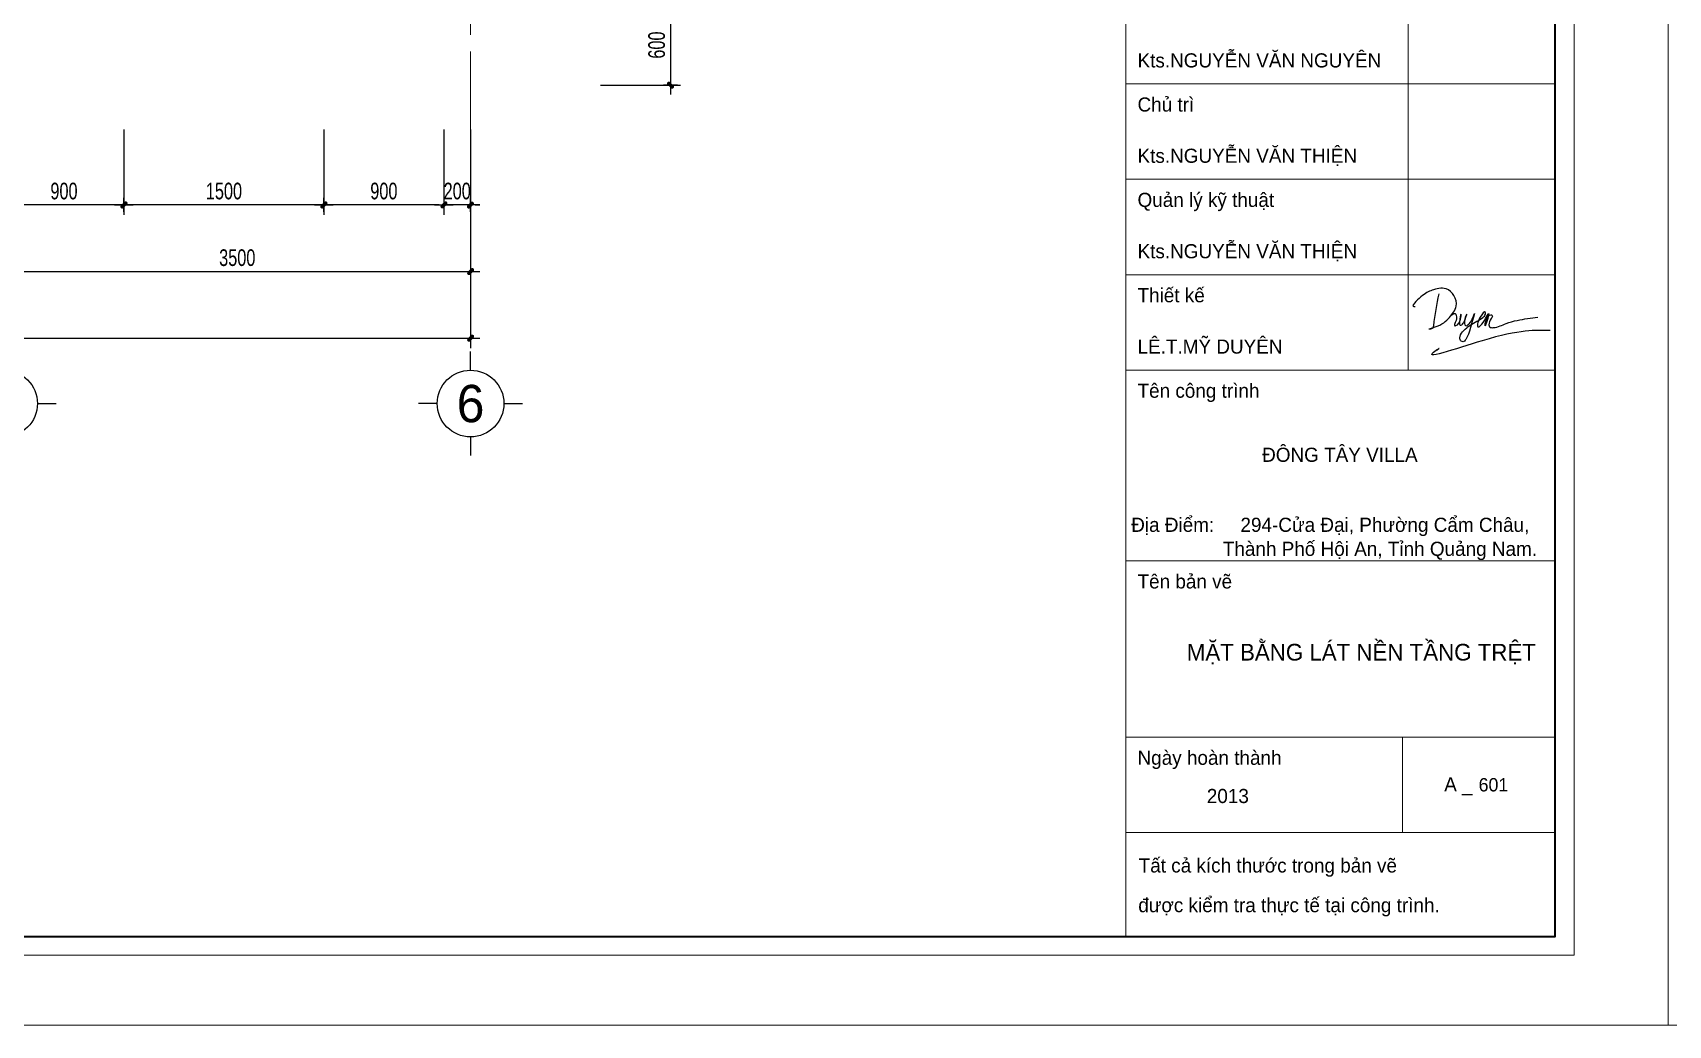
# Model space of a CAD drawing. Header units: inches. Extents: x 88947 to 296847, y 35049 to 161062.
# Drawn here: x 136076 to 148347, y 77053 to 84502 of the extents above; entities that cross this region are included whole.
import ezdxf
from ezdxf.enums import TextEntityAlignment as Align

# ---------------------------------------------------------------- set-up
doc = ezdxf.new("R2010")
doc.units = ezdxf.units.IN
doc.header["$MEASUREMENT"] = 0
doc.header["$PDMODE"] = 1
doc.linetypes.add('ACAD_ISO03W100', pattern=[30, 12, -18])
doc.linetypes.add('CENTER', pattern=[50.8, 31.75, -6.35, 6.35, -6.35])
for name, color, linetype, lineweight in [('0.15', 175, 'Continuous', 20), ('A-Dims', 145, 'Continuous', 25), ('A-Text', 30, 'Continuous', 9), ('A-Wall', 2, 'Continuous', 35), ('DIM', 7, 'Continuous', 25), ('GHICHU', 40, 'Continuous', 18), ('KHUNG 2', 144, 'Continuous', 18), ('NETMANH', 192, 'Continuous', 18), ('TRUC', 252, 'ACAD_ISO03W100', 13)]:
    doc.layers.add(name, color=color, linetype=linetype, lineweight=lineweight)
doc.layers.add('text', color=2, linetype='Continuous')
doc.styles.add('FRANKO', font='VFRANKO.TTF')
doc.styles.add('VHELVEN', font='VHELVEN.TTF')
doc.styles.add('VNI-HELVE-CONDENSE', font='VNARIAL.TTF', dxfattribs={"width": 0.7})
doc.dimstyles.new('TAS-100', dxfattribs={"dimscale": 50, "dimtxt": 2.5, "dimasz": 0.7, "dimexe": 1.5, "dimexo": 1.5, "dimgap": 0.8, "dimtad": 1, "dimdec": 0, "dimzin": 3, "dimdsep": 46, "dimtxsty": 'VNI-HELVE-CONDENSE', "dimblk": 'TICK', "dimcen": 2.5, "dimclrt": 71, "dimazin": 2, "dimtfac": 0.75, "dimtdec": 0, "dimtix": 1, "dimtmove": 2, "dimatfit": 2, "dimldrblk": 'TICK123', "dimfxl": 1.5, "dimtolj": 1, "dimtzin": 0, "dimarcsym": 0})

# ---------------------------------------------------------------- blocks, each defined once
blk = doc.blocks.new('A$C22DF5D2D')
for points in [[(-10, 1159), (-123, 479), (-148, 421), (-212, 409), (-104, 451), (219, 660), (363, 901), (147, 1267), (-150, 1235), (-388, 1094), (-537, 889), (-506, 892)], [(255, 700), (290, 728), (339, 743), (363, 705), (341, 552), (331, 483), (357, 485), (464, 729), (431, 561), (448, 495), (513, 535), (530, 566), (588, 726), (535, 529), (559, 486), (639, 526), (747, 742), (622, 304), (565, 189), (507, 143), (444, 188), (443, 257), (521, 382), (803, 578), (926, 655), (981, 729), (981, 766), (870, 665), (831, 456), (904, 515), (1051, 736), (976, 480), (1094, 717), (1127, 703), (1105, 634), (1056, 499), (1066, 460), (1148, 442), (1421, 530), (1656, 597), (2094, 666)], [(2356, 378), (916, 165), (-61, -39), (0, 0), (-61, -39)]]:
    blk.add_spline(points, degree=3)
blk = doc.blocks.new('khung ten')
at = {"layer": '0.15', "ltscale": 0.7}
blk.add_line((301249, -213090), (305804, -213090), dxfattribs=at)
at = {"layer": 'A-Wall', "ltscale": 0.7}
blk.add_lwpolyline([(267204, -219099), (305804, -219099), (305804, -190799), (267204, -190799)], close=True, dxfattribs=at)
at = {"layer": 'KHUNG 2', "ltscale": 0.7}
for p, q in [((301249, -219099), (301249, -190799)), ((304246, -213090), (304246, -209041)), ((301249, -210053), (305804, -210053)), ((301249, -211065), (305804, -211065)), ((301249, -212078), (305804, -212078)), ((301249, -213090), (305804, -213090)), ((301249, -215115), (305804, -215115)), ((301249, -216986), (305804, -216986)), ((304185, -217998), (304185, -216986)), ((301249, -217998), (305804, -217998))]:
    blk.add_line(p, q, dxfattribs=at)
blk.add_lwpolyline([(267004, -219299), (306004, -219299), (306004, -190599), (267004, -190599)], close=True, dxfattribs=at)
at = {"layer": 'NETMANH', "ltscale": 0.7}
blk.add_lwpolyline([(265004, -220042), (307004, -220042), (307004, -190342), (265004, -190342)], close=True, dxfattribs=at)
at = {"layer": 'text', "linetype": 'Continuous', "xscale": 0.5, "yscale": 0.5, "zscale": 0.5}
blk.add_blockref('A$C22DF5D2D', (304573, -212860), dxfattribs=at)
at = {"layer": 'text', "linetype": 'Continuous', "style": 'FRANKO'}
for s, p in [('Kts.NGUYEÃN VAÊN NGUYEÂN', (301373, -209878)), ('Chuû trì', (301373, -210346)), ('Kts.NGUYEÃN VAÊN THIEÄN', (301373, -210890)), ('Quaûn lyù kyõ thuaät', (301373, -211358)), ('Kts.NGUYEÃN VAÊN THIEÄN', (301373, -211903)), ('Thieát keá', (301373, -212370)), ('LEÂ.T.MYÕ DUYEÂN', (301373, -212915)), ('Teân coâng trình', (301373, -213383)), ('ÑOÂNG TAÂY VILLA', (302695, -214063)), ('Ñòa Ñieåm:     294-Cöûa Ñaïi, Phöôøng Caåm Chaâu, ', (301306, -214806)), ('Thaønh Phoá Hoäi An, Tænh Quaûng Nam.', (302278, -215061)), ('Teân baûn veõ ', (301373, -215407)), ('Ngaøy hoaøn thaønh', (301373, -217278)), ('A _ ', (304627, -217560)), ('2013', (302108, -217684)), ('Taát caû kích thöôùc trong baûn veõ ', (301385, -218421)), ('ñöôïc kieåm tra thöïc teá taïi coâng trình.', (301381, -218842))]:
    blk.add_text(s, height=150, dxfattribs=at).set_placement(p)
blk = doc.blocks.new('TICK')
at = {"layer": 'A-Dims', "color": 1}
for p, q in [((-2, 0), (2, 0)), ((0, 1.5), (0, -1.5))]:
    blk.add_line(p, q, dxfattribs=at)
at = {"layer": 'A-Dims', "color": 1, "const_width": 0.788}
blk.add_lwpolyline([(-0.33, -0.35), (0.38, 0.38)], dxfattribs=at)
at = {"layer": 'A-Dims', "color": 1, "const_width": 0.394}
for points in [[(0.24, 0.52, -0.414214), (0.52, 0.52, -1)], [(0.52, 0.52, -0.414214), (0.52, 0.24, -1)], [(-0.47, -0.21, 0.414214), (-0.47, -0.49, 1)], [(-0.47, -0.49, 0.414214), (-0.19, -0.49, 1)]]:
    blk.add_lwpolyline(points, format="xyb", dxfattribs=at)
blk = doc.blocks.new('*D425')
at = {"layer": 'Defpoints', "color": 0}
for p in [(135861, 83851), (139361, 83851), (139361, 82709)]:
    blk.add_point(p, dxfattribs=at)
at = {"layer": 'DIM', "color": 0, "lineweight": -2}
for p, q in [((135861, 83776), (135861, 82634)), ((139361, 83776), (139361, 82634)), ((135896, 82709), (139326, 82709))]:
    blk.add_line(p, q, dxfattribs=at)
at = {"layer": 'DIM', "color": 0, "lineweight": -2, "xscale": 35, "yscale": 35, "zscale": 35, "rotation": 180}
blk.add_blockref('TICK', (135861, 82709), dxfattribs=at)
at = {"layer": 'DIM', "color": 0, "lineweight": -2, "xscale": 35, "yscale": 35, "zscale": 35}
blk.add_blockref('TICK', (139361, 82709), dxfattribs=at)
at = {"layer": 'DIM', "color": 71, "insert": (137611, 82813), "char_height": 125, "attachment_point": 5, "style": 'VNI-HELVE-CONDENSE'}
blk.add_mtext('\\A1;3500', dxfattribs=at)
blk = doc.blocks.new('TICK123')
at = {"layer": 'A-Dims', "color": 1}
blk.add_lwpolyline([(0.05, 0, 0, 0.84, 0), (-2.11, 0, 8.4, 8.4, 0)], format="xyseb", dxfattribs=at)
blk = doc.blocks.new('*D426')
at = {"layer": 'Defpoints', "color": 0}
for p in [(126961, 83851), (139361, 83851), (139361, 82209)]:
    blk.add_point(p, dxfattribs=at)
at = {"layer": 'DIM', "color": 0, "lineweight": -2}
for p, q in [((126961, 83776), (126961, 82134)), ((139361, 83776), (139361, 82134)), ((126996, 82209), (139326, 82209))]:
    blk.add_line(p, q, dxfattribs=at)
at = {"layer": 'DIM', "color": 0, "lineweight": -2, "xscale": 35, "yscale": 35, "zscale": 35, "rotation": 180}
blk.add_blockref('TICK', (126961, 82209), dxfattribs=at)
at = {"layer": 'DIM', "color": 0, "lineweight": -2, "xscale": 35, "yscale": 35, "zscale": 35}
blk.add_blockref('TICK', (139361, 82209), dxfattribs=at)
at = {"layer": 'DIM', "color": 71, "insert": (133161, 82313), "char_height": 125, "attachment_point": 5, "style": 'VNI-HELVE-CONDENSE'}
blk.add_mtext('\\A1;12400', dxfattribs=at)
blk = doc.blocks.new('*D464')
at = {"layer": 'Defpoints', "color": 0}
for p in [(140261, 84709), (140261, 84109), (140861, 84109)]:
    blk.add_point(p, dxfattribs=at)
at = {"layer": 'DIM', "color": 0, "lineweight": -2}
for p, q in [((140336, 84709), (140936, 84709)), ((140861, 84674), (140861, 84144)), ((140336, 84109), (140936, 84109))]:
    blk.add_line(p, q, dxfattribs=at)
at = {"layer": 'DIM', "color": 0, "lineweight": -2, "xscale": 35, "yscale": 35, "zscale": 35}
for p, rotation in [((140861, 84709), 90), ((140861, 84109), 270)]:
    blk.add_blockref('TICK', p, dxfattribs=dict(at, rotation=rotation))
at = {"layer": 'DIM', "color": 71, "insert": (140758, 84409), "char_height": 125, "attachment_point": 5, "rotation": 90, "style": 'VNI-HELVE-CONDENSE'}
blk.add_mtext('\\A1;600', dxfattribs=at)
blk = doc.blocks.new('TRUCCOT')
for p, q in [((0, -140), (0, 0)), ((-250, -390), (-390, -390)), ((250, -390), (390, -390)), ((0, -640), (0, -780))]:
    blk.add_line(p, q)
blk.add_circle((0, -390), 250)
at = {"layer": 'GHICHU', "style": 'VHELVEN'}
blk.add_attdef('TRUC', text='', height=280, dxfattribs=at).set_placement((0, -390), align=Align.MIDDLE_CENTER)
blk = doc.blocks.new('*D507')
at = {"layer": 'Defpoints', "color": 0}
for p in [(136761, 83851), (138261, 83851), (136761, 83209)]:
    blk.add_point(p, dxfattribs=at)
at = {"layer": 'DIM', "color": 0, "lineweight": -2}
for p, q in [((136761, 83776), (136761, 83134)), ((138261, 83776), (138261, 83134)), ((138226, 83209), (136796, 83209))]:
    blk.add_line(p, q, dxfattribs=at)
at = {"layer": 'DIM', "color": 0, "lineweight": -2, "xscale": 35, "yscale": 35, "zscale": 35, "rotation": 180}
blk.add_blockref('TICK', (136761, 83209), dxfattribs=at)
at = {"layer": 'DIM', "color": 0, "lineweight": -2, "xscale": 35, "yscale": 35, "zscale": 35}
blk.add_blockref('TICK', (138261, 83209), dxfattribs=at)
at = {"layer": 'DIM', "color": 71, "insert": (137511, 83313), "char_height": 125, "attachment_point": 5, "style": 'VNI-HELVE-CONDENSE'}
blk.add_mtext('\\A1;1500', dxfattribs=at)
blk = doc.blocks.new('*D508')
at = {"layer": 'Defpoints', "color": 0}
for p in [(135861, 83851), (136761, 83851), (135861, 83209)]:
    blk.add_point(p, dxfattribs=at)
at = {"layer": 'DIM', "color": 0, "lineweight": -2}
for p, q in [((135861, 83776), (135861, 83134)), ((136761, 83776), (136761, 83134)), ((136726, 83209), (135896, 83209))]:
    blk.add_line(p, q, dxfattribs=at)
at = {"layer": 'DIM', "color": 0, "lineweight": -2, "xscale": 35, "yscale": 35, "zscale": 35, "rotation": 180}
blk.add_blockref('TICK', (135861, 83209), dxfattribs=at)
at = {"layer": 'DIM', "color": 0, "lineweight": -2, "xscale": 35, "yscale": 35, "zscale": 35}
blk.add_blockref('TICK', (136761, 83209), dxfattribs=at)
at = {"layer": 'DIM', "color": 71, "insert": (136311, 83313), "char_height": 125, "attachment_point": 5, "style": 'VNI-HELVE-CONDENSE'}
blk.add_mtext('\\A1;900', dxfattribs=at)
blk = doc.blocks.new('*D509')
at = {"layer": 'Defpoints', "color": 0}
for p in [(139161, 83851), (139361, 83851), (139161, 83209)]:
    blk.add_point(p, dxfattribs=at)
at = {"layer": 'DIM', "color": 0, "lineweight": -2}
for p, q in [((139161, 83776), (139161, 83134)), ((139361, 83776), (139361, 83134)), ((139126, 83209), (139091, 83209)), ((139361, 83209), (139161, 83209)), ((139396, 83209), (139431, 83209))]:
    blk.add_line(p, q, dxfattribs=at)
at = {"layer": 'DIM', "color": 0, "lineweight": -2, "xscale": 35, "yscale": 35, "zscale": 35}
blk.add_blockref('TICK', (139161, 83209), dxfattribs=at)
at = {"layer": 'DIM', "color": 0, "lineweight": -2, "xscale": 35, "yscale": 35, "zscale": 35, "rotation": 180}
blk.add_blockref('TICK', (139361, 83209), dxfattribs=at)
at = {"layer": 'DIM', "color": 71, "insert": (139261, 83313), "char_height": 125, "attachment_point": 5, "style": 'VNI-HELVE-CONDENSE'}
blk.add_mtext('\\A1;200', dxfattribs=at)
blk = doc.blocks.new('*D510')
at = {"layer": 'Defpoints', "color": 0}
for p in [(138261, 83851), (139161, 83851), (138261, 83209)]:
    blk.add_point(p, dxfattribs=at)
at = {"layer": 'DIM', "color": 0, "lineweight": -2}
for p, q in [((138261, 83776), (138261, 83134)), ((139161, 83776), (139161, 83134)), ((139126, 83209), (138296, 83209))]:
    blk.add_line(p, q, dxfattribs=at)
at = {"layer": 'DIM', "color": 0, "lineweight": -2, "xscale": 35, "yscale": 35, "zscale": 35, "rotation": 180}
blk.add_blockref('TICK', (138261, 83209), dxfattribs=at)
at = {"layer": 'DIM', "color": 0, "lineweight": -2, "xscale": 35, "yscale": 35, "zscale": 35}
blk.add_blockref('TICK', (139161, 83209), dxfattribs=at)
at = {"layer": 'DIM', "color": 71, "insert": (138711, 83313), "char_height": 125, "attachment_point": 5, "style": 'VNI-HELVE-CONDENSE'}
blk.add_mtext('\\A1;900', dxfattribs=at)

msp = doc.modelspace()

# ---------------------------------------------------------------- linework, layer by layer
at = {"layer": 'TRUC', "linetype": 'CENTER', "ltscale": 20}
msp.add_lwpolyline([(139361.3, 82709), (139361.3, 95209)], dxfattribs=at)

# ---------------------------------------------------------------- block references
at = {"layer": 'A-Text', "xscale": 0.7071428571362048, "yscale": 0.7071428573544836, "zscale": 0.7071428573664265}
for p in [(-68748.5, 232654.8), (-39048.5, 232654.8)]:
    msp.add_blockref('khung ten', p, dxfattribs=at)
at = {"layer": 'DIM'}
ref = msp.add_blockref('TRUCCOT', (135861.3, 82109), dxfattribs=at)
ref.add_attrib('TRUC', '5', dxfattribs={"layer": 'GHICHU', "height": 280, "style": 'FRANKO'}).set_placement((135861.3, 81719), align=Align.MIDDLE_CENTER)
ref = msp.add_blockref('TRUCCOT', (139361.3, 82109), dxfattribs=at)
ref.add_attrib('TRUC', '6', dxfattribs={"layer": 'GHICHU', "height": 280, "style": 'FRANKO'}).set_placement((139361.3, 81719), align=Align.MIDDLE_CENTER)

# ---------------------------------------------------------------- texts
at = {"layer": 'text', "style": 'FRANKO'}
for s, height, p in [('MAËT BAÈNG LAÙT NEÀN TAÀNG TREÄT', 125, (144735, 79790.7)), ('601', 100, (146924.1, 78808.3))]:
    msp.add_text(s, height=height, dxfattribs=at).set_placement(p)

# ---------------------------------------------------------------- dimensions: what is measured, and where the dimension line sits
at = {"layer": 'DIM'}
for base, p1, p2, angle, picture, middle in [((140861.3, 84109), (140261.3, 84709), (140261.3, 84109), 90, '*D464', (140757.6, 84409)), ((135861.3, 83209), (136761.3, 83851.1), (135861.3, 83851.1), 180, '*D508', (136311.3, 83312.7)), ((136761.3, 83209), (138261.3, 83851.1), (136761.3, 83851.1), 180, '*D507', (137511.3, 83312.7)), ((138261.3, 83209), (139161.3, 83851.1), (138261.3, 83851.1), 180, '*D510', (138711.3, 83312.7)), ((139161.3, 83209), (139361.3, 83851.1), (139161.3, 83851.1), 180, '*D509', (139261.3, 83312.7))]:
    dim = msp.add_linear_dim(base=base, p1=p1, p2=p2, angle=angle, dimstyle='TAS-100', dxfattribs=at)
    dim.commit()
    dim.dimension.update_dxf_attribs({"geometry": picture, "text_midpoint": middle})
for base, p1, picture, middle in [((139361.3, 82209), (126961.3, 83851.1), '*D426', (133161.3, 82312.7)), ((139361.3, 82709), (135861.3, 83851.1), '*D425', (137611.3, 82812.8))]:
    dim = msp.add_linear_dim(base=base, p1=p1, p2=(139361.3, 83851.1), dimstyle='TAS-100', dxfattribs=at)
    dim.commit()
    dim.dimension.update_dxf_attribs({"geometry": picture, "text_midpoint": middle})

doc.saveas('drawing.dxf')
